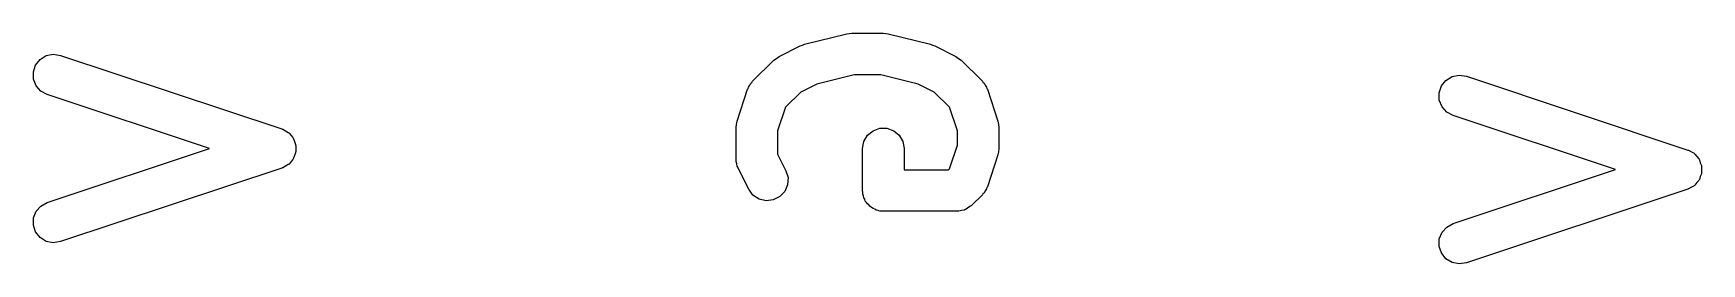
# Model space of a CAD drawing. Extents: x 105.7 to 188.1, y -135.5 to -88.6.
# Drawn here: x 172.21 to 178.24, y -124.84 to -124.01 of the extents above; entities that cross this region are included whole.
import ezdxf

# ---------------------------------------------------------------- set-up
doc = ezdxf.new("R2010")
doc.units = 0
doc.header["$MEASUREMENT"] = 0
doc.layers.add('BLACK', color=7, linetype='CONTINUOUS')

msp = doc.modelspace()

# ---------------------------------------------------------------- linework, layer by layer
at = {"layer": 'BLACK', "linetype": 'CONTINUOUS'}
for p, q in [((174.903, -124.091), (174.979, -124.053)), ((174.979, -124.053), (174.987, -124.05)), ((174.987, -124.05), (174.994, -124.047)), ((174.994, -124.047), (175.147, -124.009)), ((175.147, -124.009), (175.156, -124.008)), ((175.156, -124.008), (175.165, -124.007)), ((175.165, -124.007), (175.279, -124.007)), ((175.279, -124.007), (175.288, -124.008)), ((175.288, -124.008), (175.297, -124.009)), ((175.297, -124.009), (175.45, -124.047)), ((175.45, -124.047), (175.457, -124.05)), ((175.457, -124.05), (175.465, -124.053)), ((175.465, -124.053), (175.541, -124.091)), ((172.216, -124.122), (172.232, -124.102)), ((172.232, -124.102), (172.254, -124.088)), ((172.254, -124.088), (172.28, -124.083)), ((172.28, -124.083), (172.306, -124.087)), ((172.306, -124.087), (173.106, -124.353)), ((174.807, -124.181), (174.883, -124.105)), ((174.883, -124.105), (174.893, -124.098)), ((174.893, -124.098), (174.903, -124.091)), ((175.541, -124.091), (175.551, -124.098)), ((175.551, -124.098), (175.561, -124.105)), ((175.561, -124.105), (175.637, -124.181)), ((172.208, -124.147), (172.216, -124.122)), ((172.208, -124.173), (172.208, -124.147)), ((172.218, -124.197), (172.208, -124.173)), ((175.174, -124.157), (175.039, -124.191)), ((175.27, -124.157), (175.174, -124.157)), ((175.405, -124.191), (175.27, -124.157)), ((177.312, -124.178), (177.334, -124.164)), ((177.334, -124.164), (177.36, -124.159)), ((177.36, -124.159), (177.386, -124.163)), ((177.386, -124.163), (178.186, -124.43)), ((172.235, -124.217), (172.218, -124.197)), ((172.258, -124.229), (172.235, -124.217)), ((172.845, -124.425), (172.258, -124.229)), ((174.751, -124.325), (174.789, -124.21)), ((174.789, -124.21), (174.791, -124.207)), ((174.791, -124.207), (174.792, -124.202)), ((174.792, -124.202), (174.797, -124.195)), ((174.797, -124.195), (174.801, -124.188)), ((174.801, -124.188), (174.804, -124.185)), ((174.804, -124.185), (174.807, -124.181)), ((174.981, -124.22), (174.926, -124.275)), ((175.039, -124.191), (174.981, -124.22)), ((175.463, -124.22), (175.405, -124.191)), ((175.518, -124.275), (175.463, -124.22)), ((175.637, -124.181), (175.639, -124.185)), ((175.639, -124.185), (175.643, -124.188)), ((175.643, -124.188), (175.647, -124.195)), ((175.647, -124.195), (175.652, -124.202)), ((175.652, -124.202), (175.653, -124.207)), ((175.653, -124.207), (175.655, -124.21)), ((175.655, -124.21), (175.693, -124.325)), ((177.288, -124.223), (177.296, -124.198)), ((177.288, -124.249), (177.288, -124.223)), ((177.296, -124.198), (177.312, -124.178)), ((174.926, -124.275), (174.897, -124.361)), ((175.547, -124.361), (175.518, -124.275)), ((177.298, -124.273), (177.288, -124.249)), ((177.315, -124.293), (177.298, -124.273)), ((177.338, -124.305), (177.315, -124.293)), ((173.106, -124.353), (173.107, -124.354)), ((173.107, -124.354), (173.109, -124.355)), ((173.109, -124.355), (173.119, -124.361)), ((174.747, -124.348), (174.749, -124.337)), ((174.747, -124.463), (174.747, -124.348)), ((174.749, -124.337), (174.751, -124.325)), ((175.242, -124.36), (175.266, -124.351)), ((175.266, -124.351), (175.292, -124.351)), ((175.292, -124.351), (175.317, -124.36)), ((175.693, -124.325), (175.695, -124.337)), ((175.695, -124.337), (175.697, -124.348)), ((175.697, -124.348), (175.697, -124.425)), ((177.925, -124.501), (177.338, -124.305)), ((173.119, -124.361), (173.129, -124.366)), ((173.129, -124.366), (173.13, -124.367)), ((173.13, -124.367), (173.132, -124.369)), ((173.132, -124.369), (173.139, -124.377)), ((173.139, -124.377), (173.146, -124.385)), ((173.146, -124.385), (173.147, -124.387)), ((173.147, -124.387), (173.148, -124.389)), ((173.148, -124.389), (173.151, -124.399)), ((173.151, -124.399), (173.155, -124.41)), ((173.155, -124.41), (173.155, -124.412)), ((173.155, -124.412), (173.156, -124.414)), ((173.156, -124.414), (173.156, -124.425)), ((174.897, -124.361), (174.897, -124.445)), ((175.204, -124.425), (175.209, -124.399)), ((175.209, -124.399), (175.222, -124.376)), ((175.222, -124.376), (175.242, -124.36)), ((175.317, -124.36), (175.337, -124.376)), ((175.337, -124.376), (175.35, -124.399)), ((175.35, -124.399), (175.354, -124.425)), ((175.518, -124.498), (175.547, -124.412)), ((175.547, -124.412), (175.547, -124.361)), ((172.258, -124.62), (172.845, -124.425)), ((173.139, -124.472), (173.132, -124.481)), ((173.146, -124.464), (173.139, -124.472)), ((173.147, -124.462), (173.146, -124.464)), ((173.148, -124.46), (173.147, -124.462)), ((173.151, -124.45), (173.148, -124.46)), ((173.155, -124.44), (173.151, -124.45)), ((173.156, -124.436), (173.155, -124.438)), ((173.155, -124.438), (173.155, -124.44)), ((173.156, -124.425), (173.156, -124.436)), ((174.748, -124.467), (174.747, -124.463)), ((174.747, -124.471), (174.748, -124.467)), ((174.75, -124.48), (174.747, -124.471)), ((174.897, -124.445), (174.927, -124.505)), ((175.204, -124.577), (175.204, -124.425)), ((175.354, -124.425), (175.354, -124.502)), ((175.693, -124.448), (175.655, -124.563)), ((175.695, -124.436), (175.693, -124.448)), ((175.697, -124.425), (175.695, -124.436)), ((178.186, -124.43), (178.187, -124.431)), ((178.187, -124.431), (178.189, -124.431)), ((178.189, -124.431), (178.199, -124.437)), ((178.199, -124.437), (178.209, -124.442)), ((178.209, -124.442), (178.21, -124.444)), ((178.21, -124.444), (178.212, -124.445)), ((178.212, -124.445), (178.219, -124.453)), ((178.219, -124.453), (178.226, -124.462)), ((178.226, -124.462), (178.227, -124.463)), ((178.227, -124.463), (178.228, -124.465)), ((178.228, -124.465), (178.231, -124.476)), ((178.231, -124.476), (178.235, -124.486)), ((173.106, -124.496), (172.306, -124.762)), ((173.107, -124.495), (173.106, -124.496)), ((173.109, -124.494), (173.107, -124.495)), ((173.119, -124.489), (173.109, -124.494)), ((173.129, -124.483), (173.119, -124.489)), ((173.13, -124.482), (173.129, -124.483)), ((173.132, -124.481), (173.13, -124.482)), ((174.751, -124.488), (174.75, -124.48)), ((174.754, -124.492), (174.751, -124.488)), ((174.755, -124.496), (174.754, -124.492)), ((174.793, -124.572), (174.755, -124.496)), ((174.927, -124.505), (174.935, -124.53)), ((174.935, -124.53), (174.933, -124.556)), ((175.354, -124.502), (175.515, -124.502)), ((175.515, -124.502), (175.518, -124.498)), ((177.338, -124.696), (177.925, -124.501)), ((178.227, -124.538), (178.226, -124.54)), ((178.228, -124.537), (178.227, -124.538)), ((178.231, -124.526), (178.228, -124.537)), ((178.235, -124.516), (178.231, -124.526)), ((178.235, -124.486), (178.235, -124.488)), ((178.235, -124.488), (178.236, -124.49)), ((178.236, -124.512), (178.235, -124.514)), ((178.235, -124.514), (178.235, -124.516)), ((178.236, -124.49), (178.236, -124.501)), ((178.236, -124.501), (178.236, -124.512)), ((174.808, -124.593), (174.793, -124.572)), ((174.83, -124.608), (174.808, -124.593)), ((174.923, -124.58), (174.905, -124.599)), ((174.933, -124.556), (174.923, -124.58)), ((175.205, -124.583), (175.204, -124.577)), ((175.205, -124.59), (175.205, -124.583)), ((175.207, -124.596), (175.205, -124.59)), ((175.209, -124.603), (175.207, -124.596)), ((175.637, -124.592), (175.599, -124.63)), ((175.639, -124.588), (175.637, -124.592)), ((175.643, -124.586), (175.639, -124.588)), ((175.647, -124.578), (175.643, -124.586)), ((175.652, -124.571), (175.647, -124.578)), ((175.653, -124.566), (175.652, -124.571)), ((175.655, -124.563), (175.653, -124.566)), ((178.186, -124.572), (177.386, -124.839)), ((178.187, -124.571), (178.186, -124.572)), ((178.189, -124.571), (178.187, -124.571)), ((178.199, -124.565), (178.189, -124.571)), ((178.209, -124.56), (178.199, -124.565)), ((178.21, -124.558), (178.209, -124.56)), ((178.212, -124.557), (178.21, -124.558)), ((178.219, -124.548), (178.212, -124.557)), ((178.226, -124.54), (178.219, -124.548)), ((172.208, -124.676), (172.218, -124.652)), ((172.218, -124.652), (172.235, -124.633)), ((172.235, -124.633), (172.258, -124.62)), ((174.856, -124.614), (174.83, -124.608)), ((174.881, -124.611), (174.856, -124.614)), ((174.905, -124.599), (174.881, -124.611)), ((175.212, -124.608), (175.209, -124.603)), ((175.214, -124.615), (175.212, -124.608)), ((175.218, -124.62), (175.214, -124.615)), ((175.222, -124.625), (175.218, -124.62)), ((175.227, -124.629), (175.222, -124.625)), ((175.231, -124.634), (175.227, -124.629)), ((175.237, -124.638), (175.231, -124.634)), ((175.242, -124.642), (175.237, -124.638)), ((175.248, -124.644), (175.242, -124.642)), ((175.253, -124.648), (175.248, -124.644)), ((175.26, -124.649), (175.253, -124.648)), ((175.266, -124.651), (175.26, -124.649)), ((175.273, -124.651), (175.266, -124.651)), ((175.279, -124.652), (175.273, -124.651)), ((175.546, -124.652), (175.279, -124.652)), ((175.549, -124.651), (175.546, -124.652)), ((175.552, -124.652), (175.549, -124.651)), ((175.562, -124.649), (175.552, -124.652)), ((175.571, -124.648), (175.562, -124.649)), ((175.574, -124.646), (175.571, -124.648)), ((175.577, -124.645), (175.574, -124.646)), ((175.585, -124.639), (175.577, -124.645)), ((175.594, -124.634), (175.585, -124.639)), ((175.596, -124.632), (175.594, -124.634)), ((175.599, -124.63), (175.596, -124.632)), ((172.208, -124.702), (172.208, -124.676)), ((172.216, -124.727), (172.208, -124.702)), ((177.298, -124.728), (177.315, -124.709)), ((177.315, -124.709), (177.338, -124.696)), ((172.232, -124.747), (172.216, -124.727)), ((172.254, -124.761), (172.232, -124.747)), ((172.28, -124.766), (172.254, -124.761)), ((172.306, -124.762), (172.28, -124.766)), ((177.288, -124.752), (177.298, -124.728)), ((177.288, -124.779), (177.288, -124.752)), ((177.296, -124.803), (177.288, -124.779)), ((177.312, -124.824), (177.296, -124.803)), ((177.334, -124.837), (177.312, -124.824)), ((177.36, -124.842), (177.334, -124.837)), ((177.386, -124.839), (177.36, -124.842))]:
    msp.add_line(p, q, dxfattribs=at)

doc.saveas('drawing.dxf')
